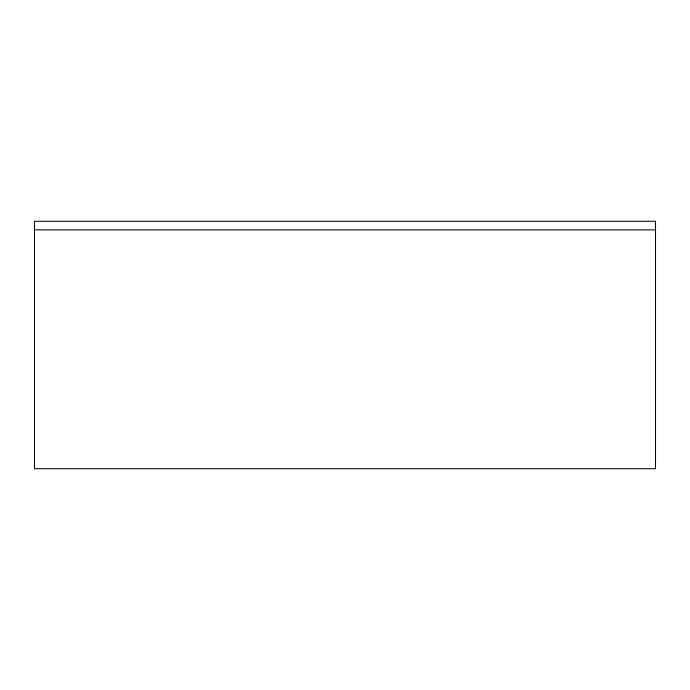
<?xml version="1.0" encoding="UTF-8"?>
<svg xmlns="http://www.w3.org/2000/svg" width="690" height="690" viewBox="0 0 690 690"><rect width="100%" height="100%" fill="white"/><g stroke="black" fill="none" stroke-linecap="round" stroke-linejoin="round"><path stroke-width="1.03" d="M34.5 229.874L655.5 229.874M655.5 221.274L34.5 221.274L34.5 468.726L655.5 468.726L655.5 221.274"/></g></svg>
